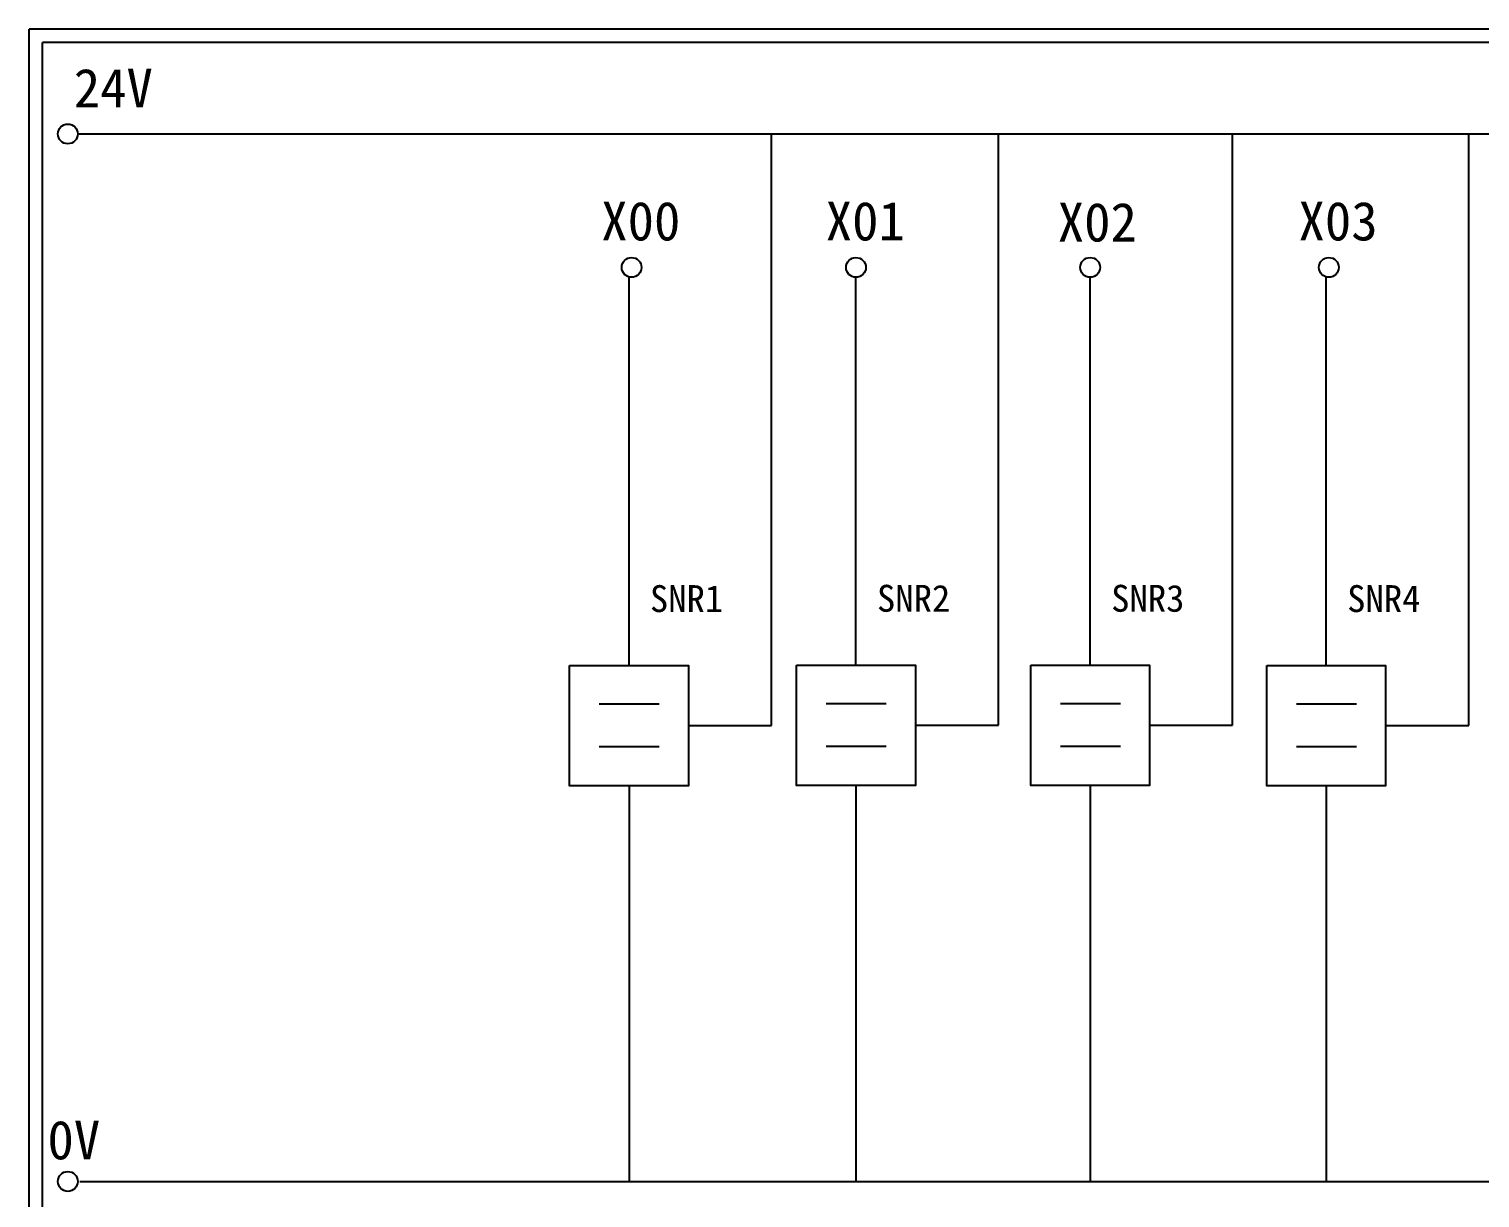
# Model space of a CAD drawing. Extents: x 275 to 562, y 265 to 469.
# Drawn here: x 274.9 to 409.6, y 360.4 to 468.9 of the extents above; entities that cross this region are included whole.
import ezdxf

# ---------------------------------------------------------------- set-up
doc = ezdxf.new("R2010")
doc.units = 0
doc.layers.get('0').update_dxf_attribs({"linetype": 'CONTINUOUS'})
doc.layers.add('圖框層', color=7, linetype='CONTINUOUS')
doc.layers.add('標尺寸層', color=3, linetype='CONTINUOUS')
doc.styles.add('STSL', font='kaiu.ttf')

msp = doc.modelspace()

# ---------------------------------------------------------------- linework, layer by layer
for p, q in [((343.82, 404.23), (343.82, 459.14)), ((364.9, 404.26), (364.9, 459.17)), ((386.63, 404.26), (386.63, 459.17)), ((408.55, 404.23), (408.55, 459.14)), ((330.6, 409.8), (330.6, 445.83)), ((351.67, 409.84), (351.67, 445.86)), ((373.41, 409.84), (373.41, 445.86)), ((395.33, 409.8), (395.33, 445.83)), ((336.11, 404.23), (343.82, 404.23)), ((357.19, 404.26), (364.9, 404.26)), ((378.92, 404.26), (386.63, 404.26)), ((400.84, 404.23), (408.55, 404.23)), ((330.6, 398.65), (330.6, 361.87)), ((351.67, 398.68), (351.67, 361.9)), ((373.41, 398.68), (373.41, 361.9)), ((395.33, 398.65), (395.33, 361.87))]:
    msp.add_line(p, q)
for points in [[(325.08, 409.8), (336.11, 409.8), (336.11, 398.65), (325.08, 398.65)], [(346.16, 409.84), (357.19, 409.84), (357.19, 398.68), (346.16, 398.68)], [(367.9, 409.84), (378.92, 409.84), (378.92, 398.68), (367.9, 398.68)], [(389.81, 409.8), (400.84, 409.8), (400.84, 398.65), (389.81, 398.65)]]:
    msp.add_lwpolyline(points, close=True)
at = {"layer": '圖框層', "color": 7}
for p, q in [((561.9, 468.91), (274.9, 468.91)), ((274.9, 264.95), (274.9, 468.91)), ((560.65, 467.66), (276.15, 467.66)), ((276.15, 266.2), (276.15, 467.66))]:
    msp.add_line(p, q, dxfattribs=at)
at = {"layer": '標尺寸層', "color": 7}
for p, q in [((279.42, 459.17), (557.02, 459.17)), ((327.83, 406.26), (333.4, 406.26)), ((348.91, 406.29), (354.48, 406.29)), ((370.65, 406.29), (376.22, 406.29)), ((392.56, 406.26), (398.13, 406.26)), ((327.83, 402.28), (333.4, 402.28)), ((348.91, 402.32), (354.48, 402.32)), ((370.65, 402.32), (376.22, 402.32)), ((392.56, 402.28), (398.13, 402.28)), ((279.63, 361.9), (557.5, 361.9))]:
    msp.add_line(p, q, dxfattribs=at)
for centre in [(278.5, 459.17), (330.84, 446.78), (351.67, 446.78), (373.41, 446.78), (395.57, 446.78), (278.5, 361.9)]:
    msp.add_circle(centre, 0.92, dxfattribs=at)

# ---------------------------------------------------------------- texts
at = {"layer": '圖框層', "color": 4, "style": 'STSL'}
for s, height, p in [('24V', 3.6, (279.05, 461.63)), ('X00', 3.6, (328.02, 449.28)), ('X01', 3.6, (348.86, 449.28)), ('X02', 3.6, (370.4, 449.18)), ('X03', 3.6, (392.75, 449.28)), ('SNR1', 2.5, (332.54, 414.77)), ('SNR2', 2.5, (353.62, 414.8)), ('SNR3', 2.5, (375.36, 414.8)), ('SNR4', 2.5, (397.27, 414.77)), ('0V', 3.6, (276.61, 363.95))]:
    msp.add_text(s, height=height, dxfattribs=at).set_placement(p)

doc.saveas('drawing.dxf')
